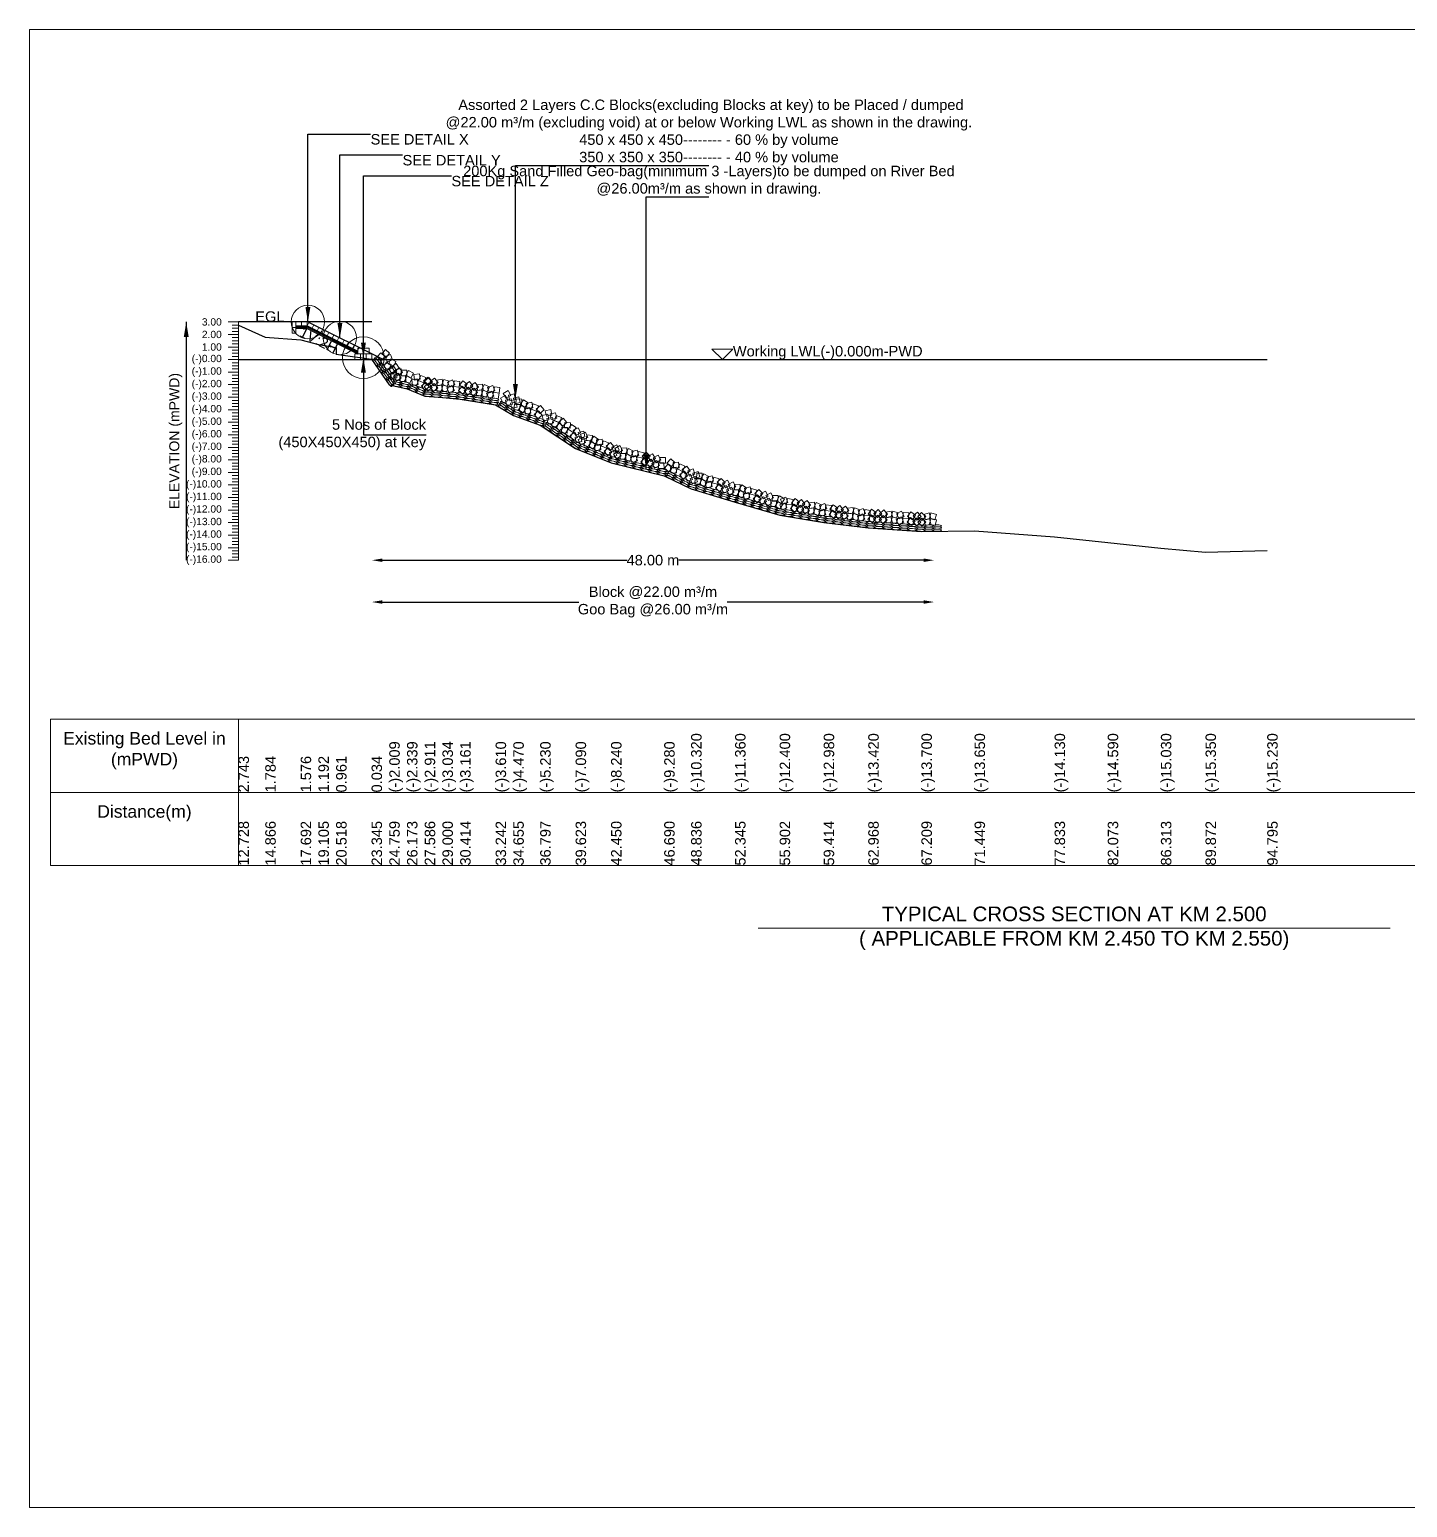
# Model space of a CAD drawing. Header units: inches. Extents: x 89000 to 380017, y -7071 to 0.
# Drawn here: x 205000 to 211595, y -7071 to 0 of the extents above; entities that cross this region are included whole.
import ezdxf

# ---------------------------------------------------------------- set-up
doc = ezdxf.new("R2010")
doc.units = ezdxf.units.IN
doc.header["$LTSCALE"] = 7
doc.header["$MEASUREMENT"] = 0
doc.header["$PDMODE"] = 3
for name, color, linetype, lineweight in [('Cross section Data Border', 7, 'Continuous', 9), ('Cross Section Labels', 7, 'Continuous', 9), ('Existing_Bed_Level for Xsection', 7, 'Continuous', 25), ('Long Section Labels', 7, 'Continuous', 9)]:
    doc.layers.add(name, color=color, linetype=linetype, lineweight=lineweight)
doc.styles.get("Standard").update_dxf_attribs({"font": 'arial.ttf'})
doc.dimstyles.new('Appron Lebeling Style', dxfattribs={"dimtxt": 50, "dimasz": 50, "dimexe": 0.18, "dimexo": 0.0625, "dimgap": 0.09, "dimtad": 0, "dimtih": 1, "dimtoh": 1, "dimdec": 4, "dimzin": 0, "dimdsep": 46, "dimtxsty": 'Standard', "dimcen": 0.09, "dimse1": 1, "dimse2": 1, "dimadec": 0, "dimazin": 0, "dimtfac": 1, "dimtdec": 4, "dimtofl": 0, "dimtmove": 0, "dimatfit": 3, "dimfxl": 1, "dimtolj": 1, "dimtzin": 0, "dimarcsym": 0})
doc.dimstyles.get("Standard").update_dxf_attribs({"dimtxt": 0.18, "dimasz": 0.18, "dimexe": 0.18, "dimexo": 0.0625, "dimgap": 0.09, "dimtad": 0, "dimtih": 1, "dimtoh": 1, "dimdec": 4, "dimzin": 0, "dimdsep": 46, "dimtxsty": 'Standard', "dimcen": 0.09, "dimadec": 0, "dimazin": 0, "dimtfac": 1, "dimtdec": 4, "dimtofl": 0, "dimtmove": 0, "dimatfit": 3, "dimfxl": 1, "dimtolj": 1, "dimtzin": 0, "dimarcsym": 0})

# ---------------------------------------------------------------- blocks, each defined once
blk = doc.blocks.new('*D41')
at = {"layer": 'Cross Section Labels', "color": 0, "lineweight": -2, "transparency": 16777216}
for p, q in [((206688.5, -2539), (207860.3, -2539)), ((209279.4, -2539), (208107.5, -2539))]:
    blk.add_line(p, q, dxfattribs=at)
at = {"layer": 'Cross Section Labels', "color": 0, "transparency": 16777216}
for points in [[(206688.5, -2530.7), (206688.5, -2547.3), (206638.5, -2539)], [(209279.4, -2530.7), (209279.4, -2547.3), (209329.4, -2539)]]:
    blk.add_solid(points, dxfattribs=at)
at = {"layer": 'Defpoints', "color": 0, "transparency": 16777216}
for p in [(206638.5, -1579), (209329.4, -2400.3), (209329.4, -2539)]:
    blk.add_point(p, dxfattribs=at)
at = {"layer": 'Cross Section Labels', "color": 0, "transparency": 16777216, "insert": (207983.9, -2539), "char_height": 50, "attachment_point": 5}
blk.add_mtext('\\A1;48.00 m', dxfattribs=at)
blk = doc.blocks.new('*D42')
at = {"layer": 'Cross Section Labels', "color": 0, "lineweight": -2, "transparency": 16777216}
for p, q in [((206688.5, -2739), (207628.3, -2739)), ((209279.4, -2739), (208339.5, -2739))]:
    blk.add_line(p, q, dxfattribs=at)
at = {"layer": 'Cross Section Labels', "color": 0, "transparency": 16777216}
for points in [[(206688.5, -2730.7), (206688.5, -2747.3), (206638.5, -2739)], [(209279.4, -2730.7), (209279.4, -2747.3), (209329.4, -2739)]]:
    blk.add_solid(points, dxfattribs=at)
at = {"layer": 'Defpoints', "color": 0, "transparency": 16777216}
for p in [(206638.5, -1579), (209329.4, -2400.3), (209329.4, -2739)]:
    blk.add_point(p, dxfattribs=at)
at = {"layer": 'Cross Section Labels', "color": 0, "transparency": 16777216, "insert": (207983.9, -2739), "char_height": 50, "attachment_point": 5}
blk.add_mtext('\\A1;Block @22.00 m³/m ^JGoo Bag @26.00 m³/m ', dxfattribs=at)

msp = doc.modelspace()

# ---------------------------------------------------------------- linework, layer by layer
at = {"layer": 'Cross section Data Border'}
msp.add_lwpolyline([(205100, -3300), (211774.28666, -3300), (211774.28666, -4000), (205100, -4000)], close=True, dxfattribs=at)
for points in [[(206000, -3300), (206000, -4000)], [(205100, -3650), (211774.28666, -3650)]]:
    msp.add_lwpolyline(points, dxfattribs=at)
at = {"layer": 'Cross Section Labels'}
for points in [[(205000, 0), (215000, 0), (215000, -7071), (205000, -7071)], [(208316.45031, -1579), (208366.45031, -1529), (208266.45031, -1529)]]:
    msp.add_lwpolyline(points, close=True, dxfattribs=at)
msp.add_lwpolyline([(208488, -4300), (210000, -4300), (211512, -4300)], dxfattribs=at)
for centre, radius in [((206332.45031, -1399), 80), ((206485.45031, -1475.5), 80), ((206597.95031, -1570), 100)]:
    msp.add_circle(centre, radius, dxfattribs=at)
at = {"layer": 'Existing_Bed_Level for Xsection'}
for points in [[(206638.45031, -1399), (206000, -1399)], [(206692.45031, -1579), (206336.25093, -1400.90031), (206332.45031, -1399), (206328.20108, -1399), (206274.20108, -1399)], [(206000, -1414.42), (206128.2888, -1471.96), (206297.83304, -1484.44), (206382.62307, -1507.48), (206467.42175, -1521.34), (206467.42175, -1553.44), (206637.03878, -1576.96), (206721.85488, -1699.54), (206806.67496, -1719.34), (206891.49838, -1753.66), (206976.32468, -1761.04), (207061.15344, -1768.66), (207230.81709, -1795.6), (207315.65149, -1847.2), (207444.12902, -1892.8), (207613.71821, -2004.4), (207783.32291, -2073.4), (208037.75288, -2135.8), (208166.51238, -2198.2), (208377.02524, -2260.6), (208590.42664, -2323), (208801.15286, -2357.8), (209014.41943, -2384.2), (209268.8425, -2401), (209523.28164, -2398), (209906.31397, -2426.8), (210160.71296, -2454.4), (210415.12763, -2480.8), (210628.65256, -2500), (210923.99555, -2492.8)], [(206274.20108, -1417), (206328.20108, -1417), (206570.95031, -1538.37461)], [(206274.20108, -1423), (206326.78467, -1423), (206570.95031, -1545.08282)], [(206274.20108, -1429), (206325.36827, -1429), (206570.95031, -1551.79102)], [(206000, -1579), (210923.99555, -1579)]]:
    msp.add_lwpolyline(points, dxfattribs=at)
at = {"layer": 'Long Section Labels'}
for points in [[(206000, -1399), (205950, -1399)], [(206000, -1414), (205970, -1414)], [(206000, -2539), (206000, -2479), (206000, -2419), (206000, -2359), (206000, -2299), (206000, -2239), (206000, -2179), (206000, -2119), (206000, -2059), (206000, -1999), (206000, -1939), (206000, -1879), (206000, -1819), (206000, -1759), (206000, -1699), (206000, -1639), (206000, -1579), (206000, -1519), (206000, -1459), (206000, -1399)], [(206000, -1459), (205950, -1459)], [(206000, -1429), (205970, -1429)], [(206000, -1444), (205970, -1444)], [(206000, -1474), (205970, -1474)], [(206000, -1519), (205950, -1519)], [(206000, -1489), (205970, -1489)], [(206000, -1504), (205970, -1504)], [(206000, -1534), (205970, -1534)], [(206000, -1549), (205970, -1549)], [(206000, -1579), (205950, -1579)], [(206000, -1564), (205970, -1564)], [(206000, -1594), (205970, -1594)], [(206000, -1609), (205970, -1609)], [(206000, -1624), (205970, -1624)], [(206000, -1639), (205950, -1639)], [(206000, -1654), (205970, -1654)], [(206000, -1669), (205970, -1669)], [(206000, -1684), (205970, -1684)], [(206000, -1699), (205950, -1699)], [(206000, -1759), (205950, -1759)], [(206000, -1714), (205970, -1714)], [(206000, -1729), (205970, -1729)], [(206000, -1744), (205970, -1744)], [(206000, -1819), (205950, -1819)], [(206000, -1774), (205970, -1774)], [(206000, -1789), (205970, -1789)], [(206000, -1804), (205970, -1804)], [(206000, -1834), (205970, -1834)], [(206000, -1879), (205950, -1879)], [(206000, -1849), (205970, -1849)], [(206000, -1864), (205970, -1864)], [(206000, -1894), (205970, -1894)], [(206000, -1909), (205970, -1909)], [(206000, -1939), (205950, -1939)], [(206000, -1924), (205970, -1924)], [(206000, -1954), (205970, -1954)], [(206000, -1969), (205970, -1969)], [(206000, -1999), (205950, -1999)], [(206000, -1984), (205970, -1984)], [(206000, -2014), (205970, -2014)], [(206000, -2029), (205970, -2029)], [(206000, -2044), (205970, -2044)], [(206000, -2059), (205950, -2059)], [(206000, -2119), (205950, -2119)], [(206000, -2074), (205970, -2074)], [(206000, -2089), (205970, -2089)], [(206000, -2104), (205970, -2104)], [(206000, -2179), (205950, -2179)], [(206000, -2134), (205970, -2134)], [(206000, -2149), (205970, -2149)], [(206000, -2164), (205970, -2164)], [(206000, -2239), (205950, -2239)], [(206000, -2194), (205970, -2194)], [(206000, -2209), (205970, -2209)], [(206000, -2224), (205970, -2224)], [(206000, -2254), (205970, -2254)], [(206000, -2299), (205950, -2299)], [(206000, -2269), (205970, -2269)], [(206000, -2284), (205970, -2284)], [(206000, -2314), (205970, -2314)], [(206000, -2329), (205970, -2329)], [(206000, -2359), (205950, -2359)], [(206000, -2344), (205970, -2344)], [(206000, -2374), (205970, -2374)], [(206000, -2389), (205970, -2389)], [(206000, -2404), (205970, -2404)], [(206000, -2419), (205950, -2419)], [(206000, -2434), (205970, -2434)], [(206000, -2449), (205970, -2449)], [(206000, -2464), (205970, -2464)], [(206000, -2479), (205950, -2479)], [(206000, -2539), (205950, -2539)], [(206000, -2494), (205970, -2494)], [(206000, -2509), (205970, -2509)], [(206000, -2524), (205970, -2524)]]:
    msp.add_lwpolyline(points, dxfattribs=at)
for points in [[(206274.20108, -1399), (206256.20108, -1399), (206256.20108, -1426), (206274.20108, -1426)], [(206301.20108, -1399), (206274.20108, -1399), (206274.20108, -1417), (206301.20108, -1417)], [(206328.20108, -1399), (206301.20108, -1399), (206301.20108, -1417), (206328.20108, -1417)], [(206360.40046, -1412.97508), (206336.25093, -1400.90031), (206328.20108, -1417), (206352.35062, -1429.07477)], [(206384.55, -1425.04984), (206360.40046, -1412.97508), (206352.35062, -1429.07477), (206376.50015, -1441.14953)], [(206274.20108, -1426), (206256.20108, -1426), (206256.20108, -1453), (206274.20108, -1453)], [(206408.69953, -1437.12461), (206384.55, -1425.04984), (206376.50015, -1441.14953), (206400.64968, -1453.2243)], [(206432.84906, -1449.19938), (206408.69953, -1437.12461), (206400.64968, -1453.2243), (206424.79922, -1465.29907)], [(206456.9986, -1461.27415), (206432.84906, -1449.19938), (206424.79922, -1465.29907), (206448.94875, -1477.37384)], [(206481.14813, -1473.34891), (206456.9986, -1461.27415), (206448.94875, -1477.37384), (206473.09829, -1489.4486)], [(206505.29767, -1485.42368), (206481.14813, -1473.34891), (206473.09829, -1489.4486), (206497.24782, -1501.52337)], [(206529.4472, -1497.49845), (206505.29767, -1485.42368), (206497.24782, -1501.52337), (206521.39736, -1513.59814)], [(206553.59673, -1509.57321), (206529.4472, -1497.49845), (206521.39736, -1513.59814), (206545.54689, -1525.6729)], [(206577.74627, -1521.64798), (206553.59673, -1509.57321), (206545.54689, -1525.6729), (206569.69642, -1537.74767)], [(206584.45031, -1552), (206557.45031, -1552), (206557.45031, -1579), (206584.45031, -1579)], [(206597.95031, -1525), (206570.95031, -1525), (206570.95031, -1552), (206597.95031, -1552)], [(206611.45031, -1552), (206584.45031, -1552), (206584.45031, -1579), (206611.45031, -1579)], [(206624.95031, -1525), (206597.95031, -1525), (206597.95031, -1552), (206624.95031, -1552)], [(206638.45031, -1552), (206611.45031, -1552), (206611.45031, -1579), (206638.45031, -1579)], [(206701.42485, -1563.44718), (206680.8353, -1545.98091), (206663.36903, -1566.57046), (206683.95858, -1584.03673)], [(206723.62802, -1548.08426), (206703.03847, -1530.61799), (206685.5722, -1551.20754), (206706.16175, -1568.67381)], [(206737.21923, -1580.01753), (206728.13149, -1554.59288), (206702.70684, -1563.68061), (206711.79457, -1589.10527)], [(206715.01605, -1595.38045), (206705.92832, -1569.9558), (206680.50367, -1579.04353), (206689.5914, -1604.46819)], [(206731.10328, -1602.99632), (206706.70394, -1591.43466), (206695.14227, -1615.834), (206719.54162, -1627.39566)], [(206747.26874, -1635.03846), (206731.90582, -1612.83529), (206709.70265, -1628.1982), (206725.06557, -1650.40137)], [(206753.30645, -1587.6334), (206728.90711, -1576.07174), (206717.34544, -1600.47108), (206741.74479, -1612.03275)], [(206744.23306, -1612.1472), (206721.2953, -1626.39007), (206735.53817, -1649.32783), (206758.47593, -1635.08495)], [(206769.47191, -1619.67554), (206754.10899, -1597.47237), (206731.90582, -1612.83529), (206747.26874, -1635.03846)], [(206784.7725, -1641.20789), (206770.51137, -1618.28149), (206747.58497, -1632.54262), (206761.8461, -1655.46902)], [(206780.61571, -1650.8033), (206778.3965, -1623.89466), (206751.48786, -1626.11386), (206753.70706, -1653.02251)], [(206738.09531, -1638.44032), (206715.15756, -1652.68319), (206729.40043, -1675.62094), (206752.33819, -1661.37807)], [(206758.41254, -1666.16622), (206756.19333, -1639.25758), (206729.28469, -1641.47678), (206731.50389, -1668.38543)], [(206778.63476, -1667.50101), (206764.37363, -1644.5746), (206741.44722, -1658.83574), (206755.70836, -1681.76214)], [(206799.38592, -1655.37234), (206772.40033, -1656.25431), (206773.2823, -1683.2399), (206800.26789, -1682.35793)], [(206805.52366, -1629.07922), (206778.53807, -1629.96119), (206779.42004, -1656.94678), (206806.40563, -1656.06481)], [(206830.89954, -1669.91009), (206807.09346, -1657.17155), (206794.35492, -1680.97763), (206818.161, -1693.71617)], [(206837.03728, -1643.61697), (206813.2312, -1630.87843), (206800.49266, -1654.68451), (206824.29874, -1667.42305)], [(206855.87399, -1671.78279), (206829.13264, -1675.51115), (206832.861, -1702.25249), (206859.60234, -1698.52414)], [(206866.00082, -1646.75387), (206839.25948, -1650.48222), (206842.98784, -1677.22357), (206869.72918, -1673.49521)], [(206886.9743, -1689.69343), (206861.94537, -1679.5666), (206851.81854, -1704.59553), (206876.84747, -1714.72236)], [(206897.10114, -1664.6645), (206872.07221, -1654.53767), (206861.94537, -1679.5666), (206886.9743, -1689.69343)], [(206913.37516, -1709.59611), (206896.75015, -1688.3215), (206875.47554, -1704.94651), (206892.10055, -1726.22112)], [(206923.50199, -1684.56718), (206906.87698, -1663.29257), (206885.60237, -1679.91759), (206902.22739, -1701.1922)], [(206909.25108, -1691.77392), (206888.56937, -1709.13095), (206905.9264, -1729.81267), (206926.60812, -1712.45564)], [(206911.59128, -1664.87553), (206890.90956, -1682.23256), (206908.2666, -1702.91428), (206928.94831, -1685.55724)], [(206953.50783, -1714.78069), (206936.13433, -1694.1128), (206915.46644, -1711.4863), (206932.83994, -1732.15418)], [(206955.84802, -1687.88229), (206938.47452, -1667.21441), (206917.80664, -1684.5879), (206935.18013, -1705.25579)], [(206974.66567, -1672.92865), (206948.07908, -1677.63534), (206952.78577, -1704.22194), (206979.37237, -1699.51525)], [(207008.14415, -1682.93095), (206982.79582, -1673.63246), (206973.49733, -1698.98079), (206998.84566, -1708.27929)], [(207024.29463, -1675.45014), (206999.7911, -1686.78934), (207011.1303, -1711.29286), (207035.63382, -1699.95367)], [(207059.25786, -1683.54909), (207032.36614, -1681.13346), (207029.95051, -1708.02518), (207056.84223, -1710.44081)], [(207095.23811, -1697.06697), (207074.25163, -1680.07969), (207057.26435, -1701.06617), (207078.25083, -1718.05345)], [(207105.91866, -1684.44625), (207084.06269, -1700.29922), (207099.91566, -1722.15518), (207121.77163, -1706.30221)], [(207148.43995, -1710.52134), (207132.56958, -1688.678), (207110.72624, -1704.54837), (207126.59661, -1726.39171)], [(207168.26676, -1696.9341), (207141.41413, -1699.75127), (207144.2313, -1726.6039), (207171.08393, -1723.78673)], [(206972.32548, -1699.82704), (206945.73888, -1704.53374), (206950.44557, -1731.12033), (206977.03217, -1726.41364)], [(207005.72852, -1709.82268), (206980.38019, -1700.52418), (206971.08169, -1725.87251), (206996.43003, -1735.17101)], [(207021.879, -1702.34187), (206997.37547, -1713.68106), (207008.71467, -1738.18459), (207033.21819, -1726.84539)], [(207056.84223, -1710.44081), (207029.95051, -1708.02518), (207027.53488, -1734.9169), (207054.4266, -1737.33253)], [(207091.00397, -1723.7329), (207070.01749, -1706.74563), (207053.03021, -1727.73211), (207074.01669, -1744.71938)], [(207101.68452, -1711.11218), (207079.82855, -1726.96515), (207095.68152, -1748.82112), (207117.53749, -1732.96815)], [(207144.20581, -1737.18728), (207128.33544, -1715.34394), (207106.4921, -1731.21431), (207122.36247, -1753.05765)], [(207164.03262, -1723.60004), (207137.17999, -1726.41721), (207139.99716, -1753.26983), (207166.84979, -1750.45266)], [(207196.50867, -1735.8377), (207171.84944, -1724.84123), (207160.85297, -1749.50046), (207185.5122, -1760.49693)], [(207200.74281, -1709.17176), (207176.08358, -1698.1753), (207165.08712, -1722.83453), (207189.74635, -1733.83099)], [(207213.12937, -1729.46961), (207187.91314, -1739.1206), (207197.56414, -1764.33683), (207222.78037, -1754.68584)], [(207217.36352, -1702.80368), (207192.14729, -1712.45467), (207201.79828, -1737.6709), (207227.01451, -1728.01991)], [(207247.46273, -1739.92147), (207220.79679, -1735.68733), (207216.56265, -1762.35326), (207243.22858, -1766.5874)], [(207251.69687, -1713.25554), (207225.03094, -1709.02139), (207220.79679, -1735.68733), (207247.46273, -1739.92147)], [(207290.18073, -1774.29405), (207277.20457, -1750.61665), (207253.52717, -1763.59282), (207266.50333, -1787.27021)], [(207304.21169, -1751.22606), (207291.23553, -1727.54866), (207267.55813, -1740.52483), (207280.5343, -1764.20222)], [(207304.84982, -1766.66682), (207278.61436, -1773.04651), (207284.99406, -1799.28197), (207311.22952, -1792.90228)], [(207318.88079, -1743.59883), (207292.64532, -1749.97852), (207299.02502, -1776.21399), (207325.26048, -1769.83429)], [(207348.33637, -1783.85226), (207341.93578, -1757.62189), (207315.70541, -1764.02248), (207322.106, -1790.25285)], [(207356.70287, -1768.77805), (207329.7872, -1766.64575), (207327.6549, -1793.56142), (207354.57057, -1795.69372)], [(207334.30541, -1806.92025), (207327.90482, -1780.68988), (207301.67445, -1787.09046), (207308.07504, -1813.32084)], [(207347.67184, -1794.2229), (207320.75617, -1792.0906), (207318.62387, -1819.00627), (207345.53954, -1821.13857)], [(207377.36807, -1812.18363), (207355.13071, -1796.87025), (207339.81733, -1819.10761), (207362.05469, -1834.421)], [(207386.39911, -1786.73878), (207364.16175, -1771.4254), (207348.84836, -1793.66276), (207371.08573, -1808.97615)], [(207394.87201, -1808.95678), (207368.31767, -1813.8422), (207373.20309, -1840.39654), (207399.75743, -1835.51112)], [(207403.90304, -1783.51193), (207377.34871, -1788.39735), (207382.23413, -1814.95169), (207408.78846, -1810.06627)], [(207426.72034, -1825.50079), (207401.27549, -1816.46975), (207392.24446, -1841.9146), (207417.68931, -1850.94564)], [(207435.75138, -1800.05594), (207410.30653, -1791.0249), (207401.27549, -1816.46975), (207426.72034, -1825.50079)], [(207453.9601, -1844.23892), (207436.42744, -1823.70588), (207415.8944, -1841.23855), (207433.42707, -1861.77158)], [(207462.99114, -1818.79407), (207445.45847, -1798.26103), (207424.92544, -1815.7937), (207442.4581, -1836.32673)], [(207495.03791, -1818.33262), (207468.59221, -1823.77549), (207474.03509, -1850.22119), (207500.48079, -1844.77832)], [(207523.04369, -1859.60788), (207517.57976, -1833.16652), (207491.1384, -1838.63045), (207496.60233, -1865.07181)], [(207480.19566, -1840.88716), (207453.74995, -1846.33003), (207459.19283, -1872.77573), (207485.63853, -1867.33286)], [(207508.20143, -1882.16242), (207502.7375, -1855.72106), (207476.29614, -1861.18499), (207481.76007, -1887.62635)], [(207531.86483, -1877.94829), (207506.23565, -1869.45446), (207497.74182, -1895.08364), (207523.371, -1903.57747)], [(207546.70709, -1855.39375), (207521.07791, -1846.89992), (207512.58408, -1872.52909), (207538.21326, -1881.02293)], [(207556.41695, -1902.4768), (207538.47645, -1882.29914), (207518.29878, -1900.23964), (207536.23929, -1920.41731)], [(207571.25921, -1879.92226), (207553.31871, -1859.7446), (207533.14104, -1877.6851), (207551.08155, -1897.86277)], [(207574.18522, -1903.52031), (207547.23224, -1901.92767), (207545.63959, -1928.88066), (207572.59258, -1930.4733)], [(207589.02748, -1880.96577), (207562.0745, -1879.37313), (207560.48185, -1906.32611), (207587.43484, -1907.91876)], [(207616.00761, -1904.63206), (207593.45307, -1889.7898), (207578.61081, -1912.34434), (207601.16535, -1927.1866)], [(207637.98871, -1929.32929), (207625.86258, -1905.20551), (207601.7388, -1917.33163), (207613.86492, -1941.45542)], [(207601.16535, -1927.1866), (207578.61081, -1912.34434), (207563.76855, -1934.89888), (207586.32309, -1949.74114)], [(207623.14645, -1951.88384), (207611.02032, -1927.76005), (207586.89654, -1939.88617), (207599.02266, -1964.00996)], [(207638.07744, -1944.78297), (207611.63174, -1950.22585), (207617.07462, -1976.67155), (207643.52032, -1971.22867)], [(207661.51868, -1976.22857), (207651.01888, -1951.3538), (207626.14411, -1961.85361), (207636.64391, -1986.72837)], [(207652.9197, -1922.22843), (207626.474, -1927.67131), (207631.91688, -1954.11701), (207658.36258, -1948.67413)], [(207671.69328, -1951.21902), (207661.19347, -1926.34425), (207636.31871, -1936.84405), (207646.81851, -1961.71882)], [(207683.91145, -1967.49476), (207657.12003, -1964.14518), (207653.77045, -1990.9366), (207680.56187, -1994.28618)], [(207694.08604, -1942.48521), (207667.29462, -1939.13563), (207663.94504, -1965.92705), (207690.73646, -1969.27663)], [(207712.76344, -1986.7825), (207691.24272, -1970.47733), (207674.93755, -1991.99805), (207696.45828, -2008.30322)], [(207722.93804, -1961.77295), (207701.41732, -1945.46778), (207685.11215, -1966.9885), (207706.63287, -1983.29367)], [(207740.5702, -1959.34246), (207713.82179, -1963.01977), (207717.49909, -1989.76818), (207744.2475, -1986.09087)], [(207771.63627, -1977.31244), (207746.62672, -1967.13784), (207736.45212, -1992.14739), (207761.46167, -2002.32199)], [(207797.99908, -1997.26548), (207781.41471, -1975.95917), (207760.10841, -1992.54354), (207776.69278, -2013.84985)], [(207730.3956, -1984.35201), (207703.64719, -1988.02932), (207707.3245, -2014.77773), (207734.07291, -2011.10042)], [(207761.46167, -2002.32199), (207736.45212, -1992.14739), (207726.27753, -2017.15694), (207751.28708, -2027.33154)], [(207787.82449, -2022.27503), (207771.24012, -2000.96872), (207749.93381, -2017.55309), (207766.51818, -2038.8594)], [(207801.09027, -2012.4071), (207776.20715, -2022.88709), (207786.68714, -2047.77021), (207811.57026, -2037.29022)], [(207811.26486, -1987.39754), (207786.38174, -1997.87754), (207796.86173, -2022.76066), (207821.74485, -2012.28067)], [(207832.248, -2039.98432), (207818.24404, -2016.89994), (207795.15965, -2030.9039), (207809.16362, -2053.98829)], [(207838.67927, -2013.76145), (207824.6753, -1990.67707), (207801.59092, -2004.68104), (207815.59488, -2027.76542)], [(207853.13344, -2028.08836), (207826.13968, -2028.66863), (207826.71995, -2055.66239), (207853.71371, -2055.08213)], [(207859.56471, -2001.8655), (207832.57095, -2002.44576), (207833.15121, -2029.43953), (207860.14498, -2028.85926)], [(207884.48259, -2042.97747), (207860.82039, -2029.97362), (207847.81654, -2053.63582), (207871.47874, -2066.63967)], [(207890.91386, -2016.7546), (207867.25165, -2003.75075), (207854.2478, -2027.41295), (207877.91001, -2040.4168)], [(207901.5742, -2038.00987), (207875.64439, -2045.53614), (207883.17066, -2071.46595), (207909.10047, -2063.93968)], [(207908.00547, -2011.787), (207882.07566, -2019.31327), (207889.60192, -2045.24309), (207915.53174, -2037.71682)], [(207934.92237, -2051.27338), (207908.6995, -2044.84211), (207902.26823, -2071.06498), (207928.4911, -2077.49625)], [(207941.35363, -2025.05051), (207915.13076, -2018.61924), (207908.6995, -2044.84211), (207934.92237, -2051.27338)], [(207963.90548, -2067.18253), (207944.40026, -2048.51314), (207925.73086, -2068.01836), (207945.23608, -2086.68775)], [(207970.33674, -2040.95967), (207950.83152, -2022.29027), (207932.16212, -2041.79549), (207951.66734, -2060.46489)], [(207982.02728, -2029.26829), (207958.93175, -2043.25387), (207972.91733, -2066.3494), (207996.01286, -2052.36382)], [(208022.23935, -2058.78032), (208008.23538, -2035.69593), (207985.15099, -2049.6999), (207999.15496, -2072.78429)], [(208043.12479, -2046.88436), (208016.13102, -2047.46463), (208016.71129, -2074.45839), (208043.70505, -2073.87813)], [(207975.59601, -2055.49116), (207952.50048, -2069.47674), (207966.48606, -2092.57227), (207989.58159, -2078.58669)], [(208015.80808, -2085.00319), (208001.80411, -2061.9188), (207978.71973, -2075.92277), (207992.72369, -2099.00716)], [(208036.69352, -2073.10723), (208009.69976, -2073.6875), (208010.28002, -2100.68126), (208037.27379, -2100.10099)], [(208077.37329, -2095.39103), (208056.9552, -2077.72462), (208039.2888, -2098.1427), (208059.70688, -2115.80911)], [(208089.14826, -2071.09391), (208068.73018, -2053.4275), (208051.06377, -2073.84558), (208071.48186, -2091.51199)], [(208095.12594, -2094.10905), (208068.19537, -2096.04406), (208070.13038, -2122.97463), (208097.06095, -2121.03963)], [(208106.90092, -2069.81194), (208079.97035, -2071.74694), (208081.90535, -2098.67751), (208108.83593, -2096.74251)], [(208124.96132, -2114.05575), (208100.66421, -2102.28077), (208088.88923, -2126.57789), (208113.18635, -2138.35287)], [(208136.7363, -2089.75863), (208112.43918, -2077.98365), (208100.66421, -2102.28077), (208124.96132, -2114.05575)], [(208149.97475, -2135.67635), (208134.80694, -2113.33944), (208112.47003, -2128.50725), (208127.63784, -2150.84416)], [(208161.74973, -2111.37923), (208146.58192, -2089.04232), (208124.24501, -2104.21013), (208139.41282, -2126.54704)], [(208175.62749, -2102.39232), (208150.11715, -2111.23665), (208158.96148, -2136.747), (208184.47183, -2127.90266)], [(208208.77558, -2139.66396), (208199.91093, -2114.16066), (208174.40764, -2123.02531), (208183.27228, -2148.5286)], [(208163.85252, -2126.68943), (208138.34217, -2135.53377), (208147.18651, -2161.04411), (208172.69685, -2152.19978)], [(208197.0006, -2163.96107), (208188.13595, -2138.45778), (208162.63266, -2147.32242), (208171.4973, -2172.82572)], [(208212.46469, -2148.57737), (208185.47393, -2147.87091), (208184.76747, -2174.86167), (208211.75823, -2175.56813)], [(208220.13799, -2122.69069), (208193.14723, -2121.98423), (208192.44077, -2148.97499), (208219.43153, -2149.68145)], [(208243.06887, -2164.94315), (208220.05308, -2150.82672), (208205.93666, -2173.84251), (208228.95244, -2187.95893)], [(208250.74217, -2139.05646), (208227.72639, -2124.94003), (208213.60996, -2147.95582), (208236.62575, -2162.07225)], [(208260.37775, -2160.79549), (208234.1188, -2167.07783), (208240.40115, -2193.33677), (208266.66009, -2187.05443)], [(208268.05105, -2134.9088), (208241.79211, -2141.19115), (208248.07445, -2167.45009), (208274.33339, -2161.16775)], [(208293.05612, -2175.63274), (208267.16944, -2167.95944), (208259.49614, -2193.84612), (208285.38282, -2201.51943)], [(208300.72943, -2149.74606), (208274.84274, -2142.07276), (208267.16944, -2167.95944), (208293.05612, -2175.63274)], [(208321.24836, -2192.90468), (208302.65476, -2173.32719), (208283.07727, -2191.92079), (208301.67087, -2211.49828)], [(208328.92166, -2167.018), (208310.32806, -2147.44051), (208290.75057, -2166.03411), (208309.34417, -2185.6116)], [(208333.48263, -2181.78355), (208309.74701, -2194.65291), (208322.61637, -2218.38853), (208346.35199, -2205.51917)], [(208341.15594, -2155.89687), (208317.42031, -2168.76622), (208330.28967, -2192.50185), (208354.02529, -2179.63249)], [(208372.24299, -2213.1779), (208359.35474, -2189.45254), (208335.62937, -2202.34079), (208348.51763, -2226.06615)], [(208379.91629, -2187.29122), (208367.02804, -2163.56585), (208343.30268, -2176.45411), (208356.19093, -2200.17947)], [(208401.34478, -2176.40382), (208374.35402, -2175.69736), (208373.64756, -2202.68811), (208400.63832, -2203.39457)], [(208431.69814, -2192.56726), (208408.63039, -2178.53591), (208394.59904, -2201.60366), (208417.66679, -2215.63501)], [(208448.99159, -2188.35572), (208422.75602, -2194.73498), (208429.13527, -2220.97055), (208455.37084, -2214.59129)], [(208393.67147, -2202.2905), (208366.68072, -2201.58404), (208365.97426, -2228.5748), (208392.96501, -2229.28126)], [(208424.12047, -2218.4821), (208401.05272, -2204.45075), (208387.02137, -2227.5185), (208410.08912, -2241.54985)], [(208441.41392, -2214.27056), (208415.17835, -2220.64982), (208421.5576, -2246.88538), (208447.79317, -2240.50613)], [(208474.14685, -2228.98706), (208448.23201, -2221.40939), (208440.65434, -2247.32423), (208466.56918, -2254.9019)], [(208481.72452, -2203.07222), (208455.80969, -2195.49455), (208448.23201, -2221.40939), (208474.14685, -2228.98706)], [(208502.40267, -2246.15479), (208483.73691, -2226.64609), (208464.22821, -2245.31184), (208482.89396, -2264.82055)], [(208509.98034, -2220.23995), (208491.31458, -2200.73125), (208471.80588, -2219.39701), (208490.47164, -2238.90571)], [(208514.59579, -2234.98857), (208490.90785, -2247.94547), (208503.86476, -2271.63341), (208527.5527, -2258.67651)], [(208522.17347, -2209.07373), (208498.48552, -2222.03063), (208511.44243, -2245.71857), (208535.13037, -2232.76167)], [(208553.4718, -2266.23959), (208540.49604, -2242.56197), (208516.81842, -2255.53774), (208529.79419, -2279.21535)], [(208561.04948, -2240.32475), (208548.07371, -2216.64713), (208524.3961, -2229.6229), (208537.37186, -2253.30051)], [(208574.85994, -2255.27314), (208547.86676, -2254.66634), (208547.25996, -2281.65952), (208574.25314, -2282.26633)], [(208582.43762, -2229.35831), (208555.44444, -2228.75151), (208554.83763, -2255.74469), (208581.83082, -2256.35149)], [(208605.52434, -2271.52581), (208582.45659, -2257.49446), (208568.42524, -2280.56221), (208591.49299, -2294.59356)], [(208613.10202, -2245.61097), (208590.03426, -2231.57962), (208576.00291, -2254.64737), (208599.07066, -2268.67872)], [(208620.26994, -2237.17729), (208594.9944, -2246.67186), (208604.48897, -2271.94741), (208629.76451, -2262.45284)], [(208654.53788, -2247.84168), (208627.89869, -2243.4424), (208623.49941, -2270.08158), (208650.1386, -2274.48086)], [(208684.65674, -2261.47899), (208663.77591, -2244.36201), (208646.65893, -2265.24283), (208667.53975, -2282.35982)], [(208695.41528, -2248.92468), (208673.46151, -2264.64193), (208689.17876, -2286.5957), (208711.13253, -2270.87845)], [(208737.7742, -2275.26273), (208722.03947, -2253.32148), (208700.09822, -2269.05621), (208715.83295, -2290.99746)], [(208757.68481, -2261.7986), (208730.81524, -2264.44934), (208733.46598, -2291.31891), (208760.33555, -2288.66816)], [(208615.87066, -2263.81648), (208590.59512, -2273.31105), (208600.08969, -2298.5866), (208625.36523, -2289.09202)], [(208650.1386, -2274.48086), (208623.49941, -2270.08158), (208619.10013, -2296.72077), (208645.73932, -2301.12005)], [(208680.25746, -2288.11818), (208659.37663, -2271.00119), (208642.25965, -2291.88202), (208663.14047, -2308.999)], [(208691.016, -2275.56387), (208669.06223, -2291.28112), (208684.77948, -2313.23489), (208706.73325, -2297.51764)], [(208733.37491, -2301.90192), (208717.64019, -2279.96067), (208695.69894, -2295.6954), (208711.43367, -2317.63665)], [(208753.28553, -2288.43779), (208726.41596, -2291.08853), (208729.0667, -2317.95809), (208755.93627, -2315.30735)], [(208785.68514, -2300.87643), (208761.09451, -2289.72739), (208749.94547, -2314.31801), (208774.5361, -2325.46705)], [(208790.08442, -2274.23724), (208765.49379, -2263.0882), (208754.34475, -2287.67883), (208778.93538, -2298.82787)], [(208802.34498, -2294.61144), (208777.06943, -2304.10602), (208786.56401, -2329.38156), (208811.83955, -2319.88699)], [(208806.74426, -2267.97226), (208781.46871, -2277.46683), (208790.96329, -2302.74237), (208816.23883, -2293.2478)], [(208834.45698, -2303.88303), (208807.6615, -2300.56605), (208804.34453, -2327.36153), (208831.14, -2330.67851)], [(208837.77396, -2277.08755), (208810.97848, -2273.77057), (208807.6615, -2300.56605), (208834.45698, -2303.88303)], [(208865.10335, -2316.28956), (208843.54654, -2300.03214), (208827.28911, -2321.58896), (208848.84593, -2337.84638)], [(208868.42033, -2289.49409), (208846.86351, -2273.23666), (208830.60609, -2294.79348), (208852.16291, -2311.0509)], [(208875.34471, -2303.30991), (208854.04538, -2319.90324), (208870.63871, -2341.20257), (208891.93804, -2324.60924)], [(208878.66169, -2276.51443), (208857.36236, -2293.10776), (208873.95569, -2314.40709), (208895.25502, -2297.81376)], [(208918.73539, -2327.91113), (208902.1251, -2306.62502), (208880.83899, -2323.2353), (208897.44927, -2344.52141)], [(208922.05236, -2301.11565), (208905.44208, -2279.82954), (208884.15597, -2296.43982), (208900.76625, -2317.72594)], [(208938.08447, -2313.6518), (208911.34428, -2317.38839), (208915.08086, -2344.12859), (208941.82106, -2340.392)], [(208941.40145, -2286.85633), (208914.66125, -2290.59292), (208918.39784, -2317.33311), (208945.13804, -2313.59652)], [(208970.96118, -2324.7683), (208945.93927, -2314.62414), (208935.79511, -2339.64605), (208960.81702, -2349.79021)], [(208974.27816, -2297.97282), (208949.25624, -2287.82866), (208939.11209, -2312.85057), (208964.134, -2322.99473)], [(208987.35367, -2317.83385), (208962.48332, -2328.34411), (208972.99358, -2353.21446), (208997.86393, -2342.7042)], [(208990.67065, -2291.03837), (208965.80029, -2301.54863), (208976.31056, -2326.41898), (209001.18091, -2315.90872)], [(209022.02533, -2327.10188), (208995.22985, -2323.7849), (208991.91287, -2350.58038), (209018.70835, -2353.89736)], [(209025.34231, -2300.3064), (208998.54683, -2296.98942), (208995.22985, -2323.7849), (209022.02533, -2327.10188)], [(209050.05295, -2337.39374), (209027.60158, -2322.39587), (209012.60371, -2344.84724), (209035.05508, -2359.8451)], [(209051.83193, -2310.45241), (209029.38056, -2295.45454), (209014.38269, -2317.90591), (209036.83406, -2332.90378)], [(209059.53517, -2323.84958), (209039.21976, -2341.63395), (209057.00414, -2361.94936), (209077.31955, -2344.16499)], [(209061.31416, -2296.90825), (209040.99875, -2314.69262), (209058.78313, -2335.00803), (209079.09854, -2317.22366)], [(209104.26188, -2345.9288), (209086.46133, -2325.62756), (209066.16009, -2343.42811), (209083.96064, -2363.72935)], [(209106.04087, -2318.98747), (209088.24032, -2298.68623), (209067.93907, -2316.48678), (209085.73962, -2336.78802)], [(209122.76373, -2330.58614), (209096.28103, -2335.84602), (209101.5409, -2362.32873), (209128.02361, -2357.06885)], [(209124.54271, -2303.64482), (209098.06001, -2308.90469), (209103.31988, -2335.3874), (209129.80259, -2330.12752)], [(209156.22243, -2339.80406), (209130.66128, -2331.10763), (209121.96486, -2356.66878), (209147.52601, -2365.3652)], [(209158.00141, -2312.86273), (209132.44027, -2304.1663), (209123.74384, -2329.72745), (209149.30499, -2338.42387)], [(209172.19147, -2331.94339), (209147.96296, -2343.85891), (209159.87848, -2368.08741), (209184.10699, -2356.1719)], [(209173.97045, -2305.00206), (209149.74195, -2316.91758), (209161.65746, -2341.14608), (209185.88597, -2329.23057)], [(209209.11544, -2312.27188), (209182.17411, -2310.4929), (209180.39513, -2337.43423), (209207.33646, -2339.21321)], [(209240.42123, -2322.90529), (209217.96987, -2307.90742), (209202.972, -2330.35879), (209225.42337, -2345.35666)], [(209249.90346, -2309.36113), (209229.58805, -2327.14551), (209247.37243, -2347.46092), (209267.68784, -2329.67654)], [(209289.15115, -2329.648), (209269.828, -2310.79023), (209250.97022, -2330.11339), (209270.29338, -2348.97116)], [(209306.40582, -2312.91504), (209280.41149, -2320.21536), (209287.71181, -2346.2097), (209313.70614, -2338.90937)], [(209340.47925, -2319.50713), (209314.32002, -2312.82173), (209307.63462, -2338.98096), (209333.79385, -2345.66636)], [(209207.33646, -2339.21321), (209180.39513, -2337.43423), (209178.61615, -2364.37556), (209205.55748, -2366.15454)], [(209238.64225, -2349.84662), (209216.19088, -2334.84875), (209201.19301, -2357.30012), (209223.64438, -2372.29799)], [(209248.12448, -2336.30246), (209227.80907, -2354.08683), (209245.59345, -2374.40225), (209265.90886, -2356.61787)], [(209289.46948, -2356.64613), (209270.14632, -2337.78835), (209251.28855, -2357.11151), (209270.61171, -2375.96928)], [(209306.72414, -2339.91317), (209280.72981, -2347.21349), (209288.03013, -2373.20782), (209314.02446, -2365.9075)], [(209340.79758, -2346.50525), (209314.63834, -2339.81985), (209307.95295, -2365.97909), (209334.11218, -2372.66448)]]:
    msp.add_lwpolyline(points, close=True, dxfattribs=at)
for centre, major_axis in [((206654.00597, -1592.51859), (11.36173, -16.42048)), ((206662.39383, -1586.71482), (11.36173, -16.42048)), ((206670.7817, -1580.91106), (11.36173, -16.42048)), ((206676.72943, -1625.35955), (11.36173, -16.42048)), ((206685.1173, -1619.55578), (11.36173, -16.42048)), ((206693.50516, -1613.75201), (11.36173, -16.42048)), ((206699.45289, -1658.20051), (11.36173, -16.42048)), ((206707.84076, -1652.39674), (11.36173, -16.42048)), ((206716.22862, -1646.59297), (11.36173, -16.42048)), ((206722.17635, -1691.04146), (11.36173, -16.42048)), ((206730.56422, -1685.23769), (11.36173, -16.42048)), ((206738.95208, -1679.43392), (11.36173, -16.42048)), ((206755.27709, -1702.10481), (19.44522, -4.5392)), ((206757.59579, -1692.17186), (19.44522, -4.5392)), ((206759.9145, -1682.2389), (19.44522, -4.5392)), ((206796.48624, -1701.25026), (19.44522, -4.5392)), ((206798.80494, -1691.3173), (19.44522, -4.5392)), ((206840.25009, -1705.4165), (18.51028, -7.48936)), ((206794.16754, -1711.18321), (19.44522, -4.5392)), ((206832.5987, -1724.32725), (18.51028, -7.48936)), ((206836.4244, -1714.87188), (18.51028, -7.48936)), ((206869.61927, -1739.30596), (18.51028, -7.48936)), ((206873.44496, -1729.85059), (18.51028, -7.48936)), ((206877.27065, -1720.39522), (18.51028, -7.48936)), ((206906.1571, -1749.81606), (19.89286, -1.7307)), ((206907.04117, -1739.65445), (19.89286, -1.7307)), ((206907.92525, -1729.49283), (19.89286, -1.7307)), ((206945.94281, -1753.27747), (19.89286, -1.7307)), ((206946.82688, -1743.11586), (19.89286, -1.7307)), ((206947.71096, -1732.95424), (19.89286, -1.7307)), ((206985.74054, -1756.76527), (19.88792, -1.78649)), ((206986.65312, -1746.60618), (19.88792, -1.78649)), ((206987.56569, -1736.44708), (19.88792, -1.78649)), ((207025.51639, -1760.33826), (19.88792, -1.78649)), ((207026.42896, -1750.17916), (19.88792, -1.78649)), ((207027.34153, -1740.02007), (19.88792, -1.78649)), ((207065.60481, -1764.20292), (19.72094, -3.13138)), ((207067.20438, -1754.12912), (19.72094, -3.13138)), ((207068.80394, -1744.05532), (19.72094, -3.13138)), ((207105.04669, -1770.46569), (19.72094, -3.13138)), ((207106.64626, -1760.39189), (19.72094, -3.13138)), ((207108.24582, -1750.31809), (19.72094, -3.13138)), ((207146.08814, -1766.65466), (19.72094, -3.13138)), ((207147.6877, -1756.58086), (19.72094, -3.13138)), ((207185.53002, -1772.91743), (19.72094, -3.13138)), ((207187.12958, -1762.84363), (19.72094, -3.13138)), ((207226.57146, -1769.1064), (19.72094, -3.13138)), ((207144.48857, -1776.72846), (19.72094, -3.13138)), ((207183.93045, -1782.99122), (19.72094, -3.13138)), ((207223.37233, -1789.25399), (19.72094, -3.13138)), ((207224.97189, -1779.1802), (19.72094, -3.13138)), ((207260.45537, -1807.65799), (17.06006, -10.37668)), ((207265.75595, -1798.94341), (17.06006, -10.37668)), ((207271.05654, -1790.22884), (17.06006, -10.37668)), ((207294.57549, -1828.41134), (17.06006, -10.37668)), ((207299.87607, -1819.69676), (17.06006, -10.37668)), ((207305.17666, -1810.98219), (17.06006, -10.37668)), ((207328.82212, -1846.46289), (18.81788, -6.67895)), ((207332.23385, -1836.8504), (18.81788, -6.67895)), ((207335.64557, -1827.2379), (18.81788, -6.67895)), ((207373.28133, -1840.5958), (18.81788, -6.67895)), ((207366.45788, -1859.8208), (18.81788, -6.67895)), ((207369.86961, -1850.2083), (18.81788, -6.67895)), ((207404.09364, -1873.17871), (18.81788, -6.67895)), ((207407.50537, -1863.56621), (18.81788, -6.67895)), ((207410.91709, -1853.95371), (18.81788, -6.67895)), ((207441.7294, -1886.53661), (18.81788, -6.67895)), ((207445.14113, -1876.92411), (18.81788, -6.67895)), ((207448.55285, -1867.31161), (18.81788, -6.67895)), ((207476.6541, -1908.09828), (16.68034, -10.97668)), ((207482.26117, -1899.57768), (16.68034, -10.97668)), ((207487.86825, -1891.05707), (16.68034, -10.97668)), ((207515.62185, -1921.53103), (16.68034, -10.97668)), ((207521.22892, -1913.01042), (16.68034, -10.97668)), ((207510.01477, -1930.05163), (16.68034, -10.97668)), ((207543.37544, -1952.00498), (16.68034, -10.97668)), ((207548.98252, -1943.48438), (16.68034, -10.97668)), ((207554.58959, -1934.96377), (16.68034, -10.97668)), ((207576.73612, -1973.95833), (16.68034, -10.97668)), ((207582.34319, -1965.43773), (16.68034, -10.97668)), ((207587.95027, -1956.91713), (16.68034, -10.97668)), ((207615.70386, -1987.39108), (16.68034, -10.97668)), ((207621.31094, -1978.87048), (16.68034, -10.97668)), ((207610.09679, -1995.91169), (16.68034, -10.97668)), ((207645.50768, -2011.82696), (18.49595, -7.52468)), ((207649.35142, -2002.37891), (18.49595, -7.52468)), ((207653.19515, -1992.93086), (18.49595, -7.52468)), ((207682.49959, -2026.87632), (18.49595, -7.52468)), ((207686.34332, -2017.42826), (18.49595, -7.52468)), ((207690.18706, -2007.98021), (18.49595, -7.52468)), ((207719.49149, -2041.92567), (18.49595, -7.52468)), ((207723.33523, -2032.47762), (18.49595, -7.52468)), ((207727.17896, -2023.02957), (18.49595, -7.52468)), ((207756.48339, -2056.97503), (18.49595, -7.52468)), ((207760.32713, -2047.52698), (18.49595, -7.52468)), ((207764.17087, -2038.07892), (18.49595, -7.52468)), ((207798.0267, -2050.75046), (19.39327, -4.75628)), ((207793.16752, -2070.56329), (19.39327, -4.75628)), ((207795.59711, -2060.65687), (19.39327, -4.75628)), ((207831.95406, -2080.07585), (19.39327, -4.75628)), ((207834.38365, -2070.16943), (19.39327, -4.75628)), ((207836.81324, -2060.26301), (19.39327, -4.75628)), ((207870.74059, -2089.58841), (19.39327, -4.75628)), ((207873.17018, -2079.68199), (19.39327, -4.75628)), ((207875.59977, -2069.77557), (19.39327, -4.75628)), ((207909.52713, -2099.10096), (19.39327, -4.75628)), ((207911.95672, -2089.19455), (19.39327, -4.75628)), ((207914.38631, -2079.28813), (19.39327, -4.75628)), ((207948.31366, -2108.61352), (19.39327, -4.75628)), ((207950.74325, -2098.7071), (19.39327, -4.75628)), ((207953.17284, -2088.80069), (19.39327, -4.75628)), ((207987.1002, -2118.12608), (19.39327, -4.75628)), ((207989.52979, -2108.21966), (19.39327, -4.75628)), ((207991.95938, -2098.31325), (19.39327, -4.75628)), ((208025.88674, -2127.63864), (19.39327, -4.75628)), ((208028.31633, -2117.73222), (19.39327, -4.75628)), ((208030.74592, -2107.8258), (19.39327, -4.75628)), ((208072.69153, -2124.39542), (17.96907, -8.70825)), ((208063.79488, -2142.75325), (17.96907, -8.70825)), ((208068.2432, -2133.57434), (17.96907, -8.70825)), ((208099.73301, -2160.16975), (17.96907, -8.70825)), ((208104.18134, -2150.99083), (17.96907, -8.70825)), ((208108.62966, -2141.81192), (17.96907, -8.70825)), ((208135.67115, -2177.58625), (17.96907, -8.70825)), ((208140.11947, -2168.40733), (17.96907, -8.70825)), ((208144.5678, -2159.22842), (17.96907, -8.70825)), ((208171.02247, -2194.21754), (19.14464, -5.67483)), ((208173.92127, -2184.43812), (19.14464, -5.67483)), ((208176.82007, -2174.65871), (19.14464, -5.67483)), ((208212.21055, -2195.78779), (19.14464, -5.67483)), ((208215.10935, -2186.00838), (19.14464, -5.67483)), ((208253.39864, -2197.35805), (19.14464, -5.67483)), ((208209.31175, -2205.56721), (19.14464, -5.67483)), ((208247.60103, -2216.91687), (19.14464, -5.67483)), ((208250.49983, -2207.13746), (19.14464, -5.67483)), ((208285.89031, -2228.26654), (19.14464, -5.67483)), ((208288.78911, -2218.48713), (19.14464, -5.67483)), ((208291.68792, -2208.70772), (19.14464, -5.67483)), ((208324.17959, -2239.61621), (19.14464, -5.67483)), ((208327.0784, -2229.8368), (19.14464, -5.67483)), ((208329.9772, -2220.05738), (19.14464, -5.67483)), ((208362.46887, -2250.96588), (19.14464, -5.67483)), ((208365.36768, -2241.18647), (19.14464, -5.67483)), ((208368.26648, -2231.40705), (19.14464, -5.67483)), ((208400.76433, -2262.22791), (19.16546, -5.60411)), ((208403.62701, -2252.43786), (19.16546, -5.60411)), ((208406.48968, -2242.64781), (19.16546, -5.60411)), ((208441.95793, -2263.64608), (19.16546, -5.60411)), ((208444.82061, -2253.85603), (19.16546, -5.60411)), ((208483.15153, -2265.06425), (19.16546, -5.60411)), ((208439.09526, -2273.43613), (19.16546, -5.60411)), ((208477.42618, -2284.64435), (19.16546, -5.60411)), ((208480.28886, -2274.8543), (19.16546, -5.60411)), ((208515.75711, -2295.85257), (19.16546, -5.60411)), ((208518.61978, -2286.06252), (19.16546, -5.60411)), ((208521.48246, -2276.27247), (19.16546, -5.60411)), ((208554.08803, -2307.06079), (19.16546, -5.60411)), ((208556.95071, -2297.27074), (19.16546, -5.60411)), ((208559.81339, -2287.48069), (19.16546, -5.60411)), ((208591.83428, -2318.06338), (19.70116, -3.25351)), ((208593.49623, -2307.99969), (19.70116, -3.25351)), ((208595.15818, -2297.936), (19.70116, -3.25351)), ((208631.2366, -2324.57041), (19.70116, -3.25351)), ((208632.89855, -2314.50672), (19.70116, -3.25351)), ((208634.5605, -2304.44302), (19.70116, -3.25351)), ((208670.63892, -2331.07743), (19.70116, -3.25351)), ((208672.30087, -2321.01374), (19.70116, -3.25351)), ((208673.96282, -2310.95005), (19.70116, -3.25351)), ((208710.04123, -2337.58446), (19.70116, -3.25351)), ((208711.70318, -2327.52077), (19.70116, -3.25351)), ((208713.36514, -2317.45707), (19.70116, -3.25351)), ((208751.1055, -2334.02779), (19.70116, -3.25351)), ((208752.76745, -2323.9641), (19.70116, -3.25351)), ((208792.16977, -2330.47112), (19.70116, -3.25351)), ((208830.70401, -2335.76347), (19.81674, -2.45309)), ((208749.44355, -2344.09148), (19.70116, -3.25351)), ((208788.84587, -2350.59851), (19.70116, -3.25351)), ((208790.50782, -2340.53481), (19.70116, -3.25351)), ((208828.19785, -2356.00894), (19.81674, -2.45309)), ((208829.45093, -2345.8862), (19.81674, -2.45309)), ((208867.83134, -2360.91512), (19.81674, -2.45309)), ((208869.08442, -2350.79238), (19.81674, -2.45309)), ((208870.3375, -2340.66965), (19.81674, -2.45309)), ((208907.46483, -2365.8213), (19.81674, -2.45309)), ((208908.71791, -2355.69856), (19.81674, -2.45309)), ((208909.97099, -2345.57582), (19.81674, -2.45309)), ((208947.09832, -2370.72748), (19.81674, -2.45309)), ((208948.3514, -2360.60474), (19.81674, -2.45309)), ((208949.60448, -2350.482), (19.81674, -2.45309)), ((208986.73181, -2375.63366), (19.81674, -2.45309)), ((208987.98489, -2365.51092), (19.81674, -2.45309)), ((208989.23797, -2355.38818), (19.81674, -2.45309)), ((209026.1364, -2379.86259), (19.92461, -1.31566)), ((209026.80846, -2369.68475), (19.92461, -1.31566)), ((209027.48052, -2359.50691), (19.92461, -1.31566)), ((209065.98562, -2382.4939), (19.92461, -1.31566)), ((209066.65768, -2372.31606), (19.92461, -1.31566)), ((209067.32974, -2362.13823), (19.92461, -1.31566)), ((209105.83484, -2385.12521), (19.92461, -1.31566)), ((209106.5069, -2374.94738), (19.92461, -1.31566)), ((209107.17896, -2364.76954), (19.92461, -1.31566)), ((209145.68406, -2387.75653), (19.92461, -1.31566)), ((209146.35612, -2377.57869), (19.92461, -1.31566)), ((209147.02818, -2367.40086), (19.92461, -1.31566)), ((209185.53327, -2390.38784), (19.92461, -1.31566)), ((209186.20534, -2380.21), (19.92461, -1.31566)), ((209186.8774, -2370.03217), (19.92461, -1.31566)), ((209225.38249, -2393.01915), (19.92461, -1.31566)), ((209226.05455, -2382.84132), (19.92461, -1.31566)), ((209226.72661, -2372.66348), (19.92461, -1.31566)), ((209265.23171, -2395.65047), (19.92461, -1.31566)), ((209265.90377, -2385.47263), (19.92461, -1.31566)), ((209266.57583, -2375.2948), (19.92461, -1.31566)), ((209304.51995, -2375.07757), (19.96661, 0.23542)), ((209304.6402, -2385.27686), (19.96661, 0.23542)), ((209304.76046, -2395.47615), (19.96661, 0.23542)), ((209344.45317, -2374.60673), (19.96661, 0.23542)), ((209344.57343, -2384.80602), (19.96661, 0.23542)), ((209344.69368, -2395.00531), (19.96661, 0.23542))]:
    msp.add_ellipse(centre, major_axis=major_axis, ratio=0.255, dxfattribs=at)

# ---------------------------------------------------------------- texts
at = {"layer": 'Cross section Data Border', "char_height": 60, "width": 800, "attachment_point": 5}
for s, insert in [('Existing Bed Level in (mPWD)', (205550, -3450)), ('Distance(m)', (205550, -3750))]:
    msp.add_mtext(s, dxfattribs=dict(at, insert=insert))
at = {"layer": 'Cross Section Labels'}
for s, insert, char_height, attachment_point in [(' Assorted 2 Layers C.C Blocks(excluding Blocks at key) to be Placed / dumped^J@22.00 m³/m (excluding void) at or below Working LWL as shown in the drawing.^J450 x 450 x 450-------- - 60 % by volume^J350 x 350 x 350-------- - 40 % by volume', (208251.71469, -650), 50, 8), ('SEE DETAIL X', (206632.45031, -500), 50, 1), ('SEE DETAIL Y', (206785.45031, -600), 50, 1), ('SEE DETAIL Z', (207019.45031, -700), 50, 1), ('200Kg Sand Filled Geo-bag(minimum 3 -Layers)to be dumped on River Bed^J@26.00m³/m as shown in drawing.', (208251.71469, -800), 50, 8), ('EGL', (206220.20108, -1399), 50, 9), ('Working LWL(-)0.000m-PWD', (208366.45031, -1579), 50, 7), ('5 Nos of Block ^J(450X450X450) at Key', (206897.95031, -1939), 50, 6), ('TYPICAL CROSS SECTION AT KM 2.500^J( APPLICABLE FROM KM 2.450 TO KM 2.550)', (210000, -4300), 70, 5)]:
    msp.add_mtext(s, dxfattribs=dict(at, insert=insert, char_height=char_height, attachment_point=attachment_point))
at = {"layer": 'Cross Section Labels', "insert": (206395.5339, -1464.08282), "char_height": 50, "attachment_point": 2, "rotation": 333.434948823}
msp.add_mtext('1V:2H', dxfattribs=at)
at = {"layer": 'Long Section Labels', "char_height": 35, "attachment_point": 6}
for s, insert in [('3.00', (205920, -1399)), ('2.00', (205920, -1459)), ('(-)0.00', (205920, -1579)), ('1.00', (205920, -1519)), ('(-)1.00', (205920, -1639)), ('(-)2.00', (205920, -1699)), ('(-)3.00', (205920, -1759)), ('(-)4.00', (205920, -1819)), ('(-)5.00', (205920, -1879)), ('(-)6.00', (205920, -1939)), ('(-)7.00', (205920, -1999)), ('(-)8.00', (205920, -2059)), ('(-)9.00', (205920, -2119)), ('(-)10.00', (205920, -2179)), ('(-)11.00', (205920, -2239)), ('(-)12.00', (205920, -2299)), ('(-)13.00', (205920, -2359)), ('(-)14.00', (205920, -2419)), ('(-)15.00', (205920, -2479)), ('(-)16.00', (205920, -2539))]:
    msp.add_mtext(s, dxfattribs=dict(at, insert=insert))
at = {"layer": 'Long Section Labels', "rotation": 90}
for s, insert, char_height, attachment_point in [('ELEVATION (mPWD)', (205700, -1969), 48, 5), ('(-)10.320', (208166.51238, -3650), 50, 1), ('(-)11.360', (208377.02524, -3650), 50, 1), ('(-)12.400', (208590.42664, -3650), 50, 1), ('(-)12.980', (208801.15286, -3650), 50, 1), ('(-)13.420', (209014.41943, -3650), 50, 1), ('(-)13.700', (209268.8425, -3650), 50, 1), ('(-)13.650', (209523.28164, -3650), 50, 1), ('(-)14.130', (209906.31397, -3650), 50, 1), ('(-)14.590', (210160.71296, -3650), 50, 1), ('(-)15.030', (210415.12763, -3650), 50, 1), ('(-)15.350', (210628.65256, -3650), 50, 1), ('(-)15.230', (210923.99555, -3650), 50, 1), ('(-)2.009', (206721.85488, -3650), 50, 1), ('(-)2.339', (206806.67496, -3650), 50, 1), ('(-)2.911', (206891.49838, -3650), 50, 1), ('(-)3.034', (206976.32468, -3650), 50, 1), ('(-)3.161', (207061.15344, -3650), 50, 1), ('(-)3.610', (207230.81709, -3650), 50, 1), ('(-)4.470', (207315.65149, -3650), 50, 1), ('(-)5.230', (207444.12902, -3650), 50, 1), ('(-)7.090', (207613.71821, -3650), 50, 1), ('(-)8.240', (207783.32291, -3650), 50, 1), ('(-)9.280', (208037.75288, -3650), 50, 1), ('2.743', (206000, -3650), 50, 1), ('1.784', (206128.2888, -3650), 50, 1), ('1.576', (206297.83304, -3650), 50, 1), ('1.192', (206382.62307, -3650), 50, 1), ('0.961', (206467.42175, -3650), 50, 1), ('0.034', (206637.03878, -3650), 50, 1), ('12.728', (206000, -4000), 50, 1), ('14.866', (206128.2888, -4000), 50, 1), ('17.692', (206297.83304, -4000), 50, 1), ('19.105', (206382.62307, -4000), 50, 1), ('20.518', (206467.42175, -4000), 50, 1), ('20.518', (206467.42175, -4000), 50, 1), ('23.345', (206637.03878, -4000), 50, 1), ('24.759', (206721.85488, -4000), 50, 1), ('26.173', (206806.67496, -4000), 50, 1), ('27.586', (206891.49838, -4000), 50, 1), ('29.000', (206976.32468, -4000), 50, 1), ('30.414', (207061.15344, -4000), 50, 1), ('33.242', (207230.81709, -4000), 50, 1), ('34.655', (207315.65149, -4000), 50, 1), ('36.797', (207444.12902, -4000), 50, 1), ('39.623', (207613.71821, -4000), 50, 1), ('42.450', (207783.32291, -4000), 50, 1), ('46.690', (208037.75288, -4000), 50, 1), ('48.836', (208166.51238, -4000), 50, 1), ('52.345', (208377.02524, -4000), 50, 1), ('55.902', (208590.42664, -4000), 50, 1), ('59.414', (208801.15286, -4000), 50, 1), ('62.968', (209014.41943, -4000), 50, 1), ('67.209', (209268.8425, -4000), 50, 1), ('71.449', (209523.28164, -4000), 50, 1), ('77.833', (209906.31397, -4000), 50, 1), ('82.073', (210160.71296, -4000), 50, 1), ('86.313', (210415.12763, -4000), 50, 1), ('89.872', (210628.65256, -4000), 50, 1), ('94.795', (210923.99555, -4000), 50, 1)]:
    msp.add_mtext(s, dxfattribs=dict(at, insert=insert, char_height=char_height, attachment_point=attachment_point))

# ---------------------------------------------------------------- dimensions: what is measured, and where the dimension line sits
at = {"layer": 'Cross Section Labels'}
for base, text, picture, middle in [((209329.39488, -2539), '48.00 m', '*D41', (207983.92259, -2539)), ((209329.39488, -2739), 'Block @22.00 m³/m ^JGoo Bag @26.00 m³/m ', '*D42', (207983.92259, -2739))]:
    dim = msp.add_linear_dim(base=base, p1=(206638.45031, -1579), p2=(209329.39488, -2400.28605), text=text, dimstyle='Appron Lebeling Style', dxfattribs=at)
    dim.commit()
    dim.dimension.update_dxf_attribs({"geometry": picture, "text_midpoint": middle})

# ---------------------------------------------------------------- leaders
at = {"layer": 'Cross Section Labels', "annotation_type": 0, "has_hookline": 1}
for points, hookline_direction, text_width in [([(206332.45031, -1399), (206332.45031, -500), (206632.36031, -500)], 0, 466.13233), ([(206485.45031, -1475.5), (206485.45031, -600), (206785.36031, -600)], 0, 466.03001), ([(206597.95031, -1570), (206597.95031, -700), (207019.36031, -700)], 0, 460.91405), ([(207325.52887, -1767.29191), (207325.52887, -650), (208251.62469, -650)], 0, 2510.77763), ([(207951.71469, -2104.4189), (207951.71469, -800), (208251.62469, -800)], 0, 2345.7367), ([(206597.95031, -1570), (206597.95031, -1939), (206898.04031, -1939)], 1, 701.90996)]:
    msp.add_leader(points, dimstyle='Standard', override={"dimasz": 72}, dxfattribs=dict(at, hookline_direction=hookline_direction, text_width=text_width))
at = {"layer": 'Long Section Labels'}
msp.add_leader([(205750, -1399), (205750, -2539)], dimstyle='Standard', override={"dimasz": 72}, dxfattribs=at)

doc.saveas('drawing.dxf')
